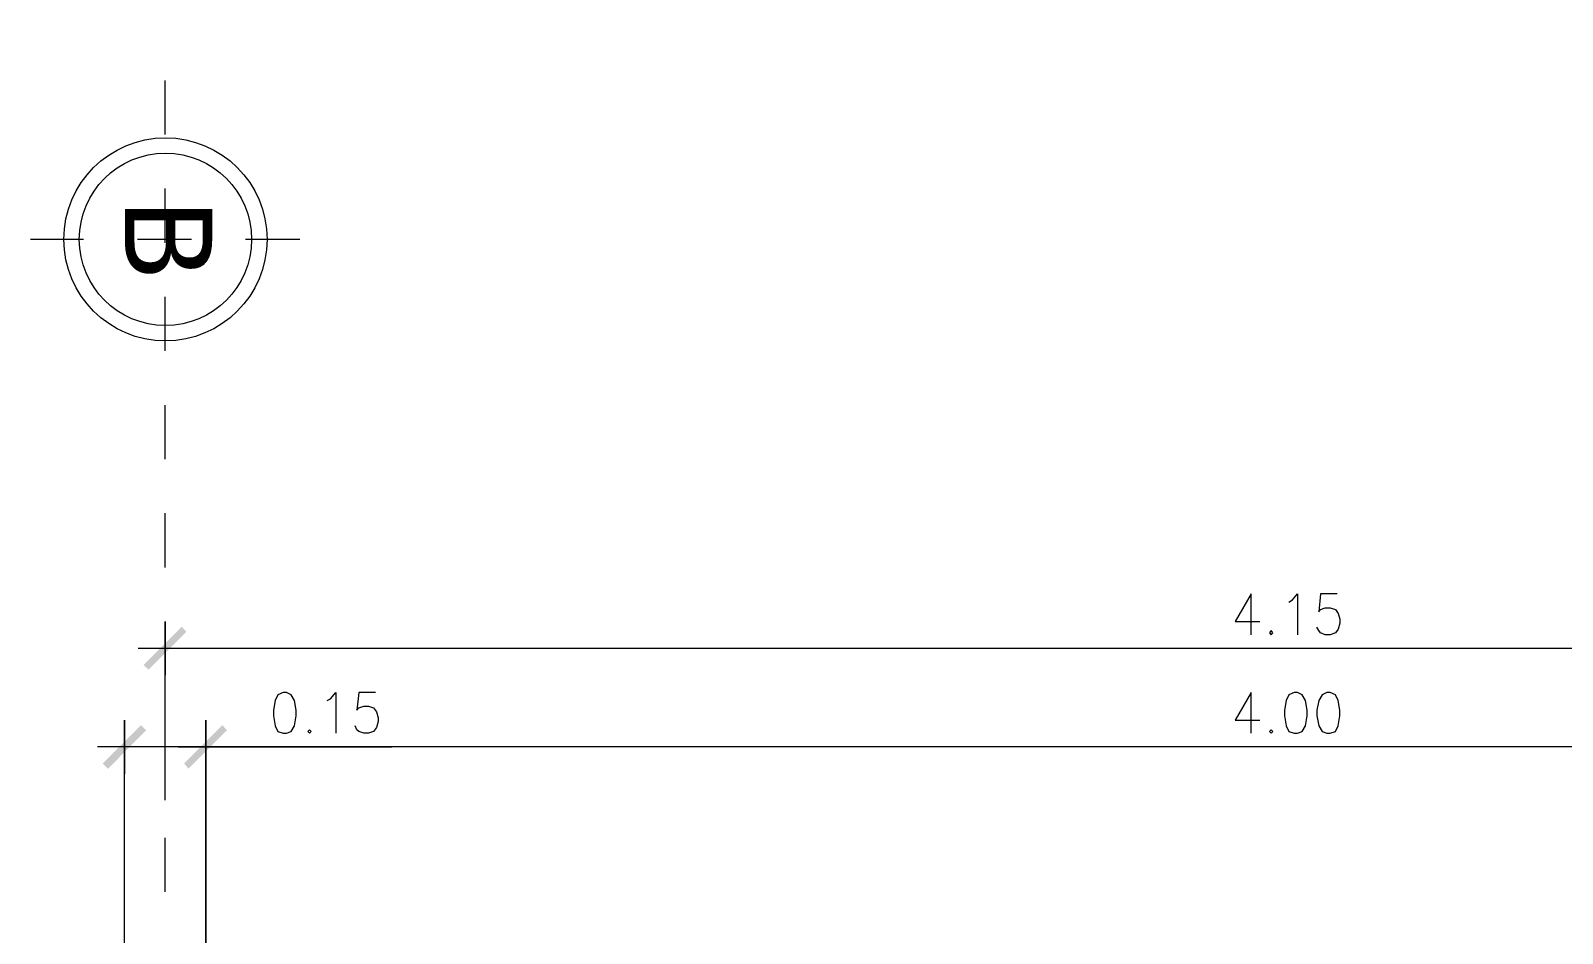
# Model space of a CAD drawing. Header units: metres. Extents: x -0.3 to 26.7, y -6.4 to 6.5.
# Drawn here: x 20.654 to 23.486, y 4.877 to 6.546 of the extents above; entities that cross this region are included whole.
import ezdxf

# ---------------------------------------------------------------- set-up
doc = ezdxf.new("R2010")
doc.units = ezdxf.units.M
doc.linetypes.add('IMPORT-PDF_IMPORT', pattern=[1, 0.8, -0.2])
doc.layers.add('00', color=250, linetype='Continuous')
doc.layers.add('CUARTO DE BOMBAS_dwg _2_', color=8, linetype='Continuous', lineweight=9, true_color=0x767676)
for name, color, linetype, lineweight in [('PDF_Geometry', 7, 'Continuous', 9), ('PDF_Solid Fills', 7, 'Continuous', 9), ('PDF_Text', 7, 'Continuous', 9)]:
    doc.layers.add(name, color=color, linetype=linetype, lineweight=lineweight)
doc.styles.add('Arial', font='arial.ttf', dxfattribs={"height": 0.162037})

# ---------------------------------------------------------------- blocks, each defined once
blk = doc.blocks.new('CUARTO DE BOMBAS_dwg _2_-1318126-Leyenda 2')
at = {"layer": 'PDF_Solid Fills'}
for points in [[(154.88, 214.58), (157.68, 217.37), (157.34, 217.75), (154.5, 214.92)], [(151.88, 207.25), (154.71, 210.09), (154.33, 210.47), (151.49, 207.64)], [(157.84, 207.25), (160.68, 210.09), (160.34, 210.47), (157.51, 207.64)]]:
    blk.add_hatch(color=256, dxfattribs=at).paths.add_polyline_path(points)
at = {"layer": 'PDF_Geometry', "linetype": 'IMPORT-PDF_IMPORT'}
for p, q in [((156.11, 94.14), (156.11, 261.82)), ((166.06, 246.37), (146.16, 246.37))]:
    blk.add_line(p, q, dxfattribs=at)
at = {"layer": 'PDF_Geometry', "color": 7}
for p, q in [((157.08, 208.86), (161.1, 208.86)), ((159.11, 208.86), (172.87, 208.86))]:
    blk.add_line(p, q, dxfattribs=at)
at = {"layer": 'PDF_Geometry', "color": 7, "flags": 128}
for points in [[(236.42, 217.16), (236.42, 220.17), (235.23, 218.13), (237.05, 218.13)], [(239.21, 219.57), (239.46, 219.74), (239.84, 220.17), (239.84, 217.16)], [(242.77, 220.17), (241.54, 220.17), (241.41, 218.85), (241.54, 219.02), (241.88, 219.15), (242.26, 219.15), (242.64, 219.02), (242.85, 218.73), (242.98, 218.3), (242.98, 218.01), (242.85, 217.58), (242.64, 217.29), (242.26, 217.16), (241.88, 217.16), (241.54, 217.29), (241.41, 217.46), (241.28, 217.71)], [(156.11, 204.93), (156.11, 218.13), (156.11, 214.16)], [(324.09, 216.14), (320.11, 216.14), (158.1, 216.14), (154.12, 216.14)], [(168.09, 212.29), (168.34, 212.42), (168.72, 212.89), (168.72, 209.88)], [(171.65, 212.89), (170.42, 212.89), (170.29, 211.57), (170.42, 211.74), (170.8, 211.87), (171.14, 211.87), (171.52, 211.74), (171.73, 211.45), (171.86, 211.02), (171.86, 210.73), (171.73, 210.3), (171.52, 210.01), (171.14, 209.88), (170.8, 209.88), (170.42, 210.01), (170.29, 210.13), (170.16, 210.43)], [(236.42, 209.88), (236.42, 212.89), (235.23, 210.85), (237.05, 210.85)], [(153.1, 193.41), (153.1, 210.85), (153.1, 206.87)], [(327.09, 208.86), (323.11, 208.86), (321.13, 208.86), (317.1, 208.86), (161.1, 208.86), (157.08, 208.86), (155.09, 208.86), (151.11, 208.86)]]:
    blk.add_lwpolyline(points, dxfattribs=at)
for points in [[(237.9, 217.46), (237.77, 217.29), (237.9, 217.16), (238.02, 217.29)], [(164.83, 212.89), (164.45, 212.72), (164.24, 212.29), (164.11, 211.57), (164.11, 211.15), (164.24, 210.43), (164.45, 210.01), (164.83, 209.88), (165.08, 209.88), (165.42, 210.01), (165.68, 210.43), (165.8, 211.15), (165.8, 211.57), (165.68, 212.29), (165.42, 212.72), (165.08, 212.89)], [(239.59, 212.89), (239.21, 212.72), (239, 212.29), (238.87, 211.57), (238.87, 211.15), (239, 210.43), (239.21, 210.01), (239.59, 209.88), (239.84, 209.88), (240.18, 210.01), (240.44, 210.43), (240.56, 211.15), (240.56, 211.57), (240.44, 212.29), (240.18, 212.72), (239.84, 212.89)], [(242, 212.89), (241.67, 212.72), (241.41, 212.29), (241.28, 211.57), (241.28, 211.15), (241.41, 210.43), (241.67, 210.01), (242, 209.88), (242.26, 209.88), (242.64, 210.01), (242.85, 210.43), (242.98, 211.15), (242.98, 211.57), (242.85, 212.29), (242.64, 212.72), (242.26, 212.89)], [(159.11, 206.87), (159.11, 210.85), (159.11, 187.44), (159.11, 210.85)], [(166.78, 210.13), (166.65, 210.01), (166.78, 209.88), (166.9, 210.01)], [(237.9, 210.13), (237.77, 210.01), (237.9, 209.88), (238.02, 210.01)]]:
    blk.add_lwpolyline(points, close=True, dxfattribs=at)
at = {"layer": 'PDF_Geometry', "color": 7}
for radius in [7.51, 6.37]:
    blk.add_circle((156.13, 246.39), radius, dxfattribs=at)
at = {"layer": 'PDF_Text', "insert": (159.59, 249.38), "char_height": 6.45, "width": 7.1323, "attachment_point": 1, "rotation": 270, "line_spacing_factor": 0.941778, "style": 'Arial'}
blk.add_mtext('B', dxfattribs=at)
blk = doc.blocks.new('MACHOTE HD-04 DETALLES CUARTO DE BOMBAS (escala 1-25 a metros)')
at = {"layer": 'CUARTO DE BOMBAS_dwg _2_', "color": 7}
blk.add_blockref('CUARTO DE BOMBAS_dwg _2_-1318126-Leyenda 2', (0, 0), dxfattribs=at)

msp = doc.modelspace()

# ---------------------------------------------------------------- block references
at = {"layer": '00', "xscale": 0.025, "yscale": 0.025}
msp.add_blockref('MACHOTE HD-04 DETALLES CUARTO DE BOMBAS (escala 1-25 a metros)', (17, 0), dxfattribs=at)

doc.saveas('drawing.dxf')
